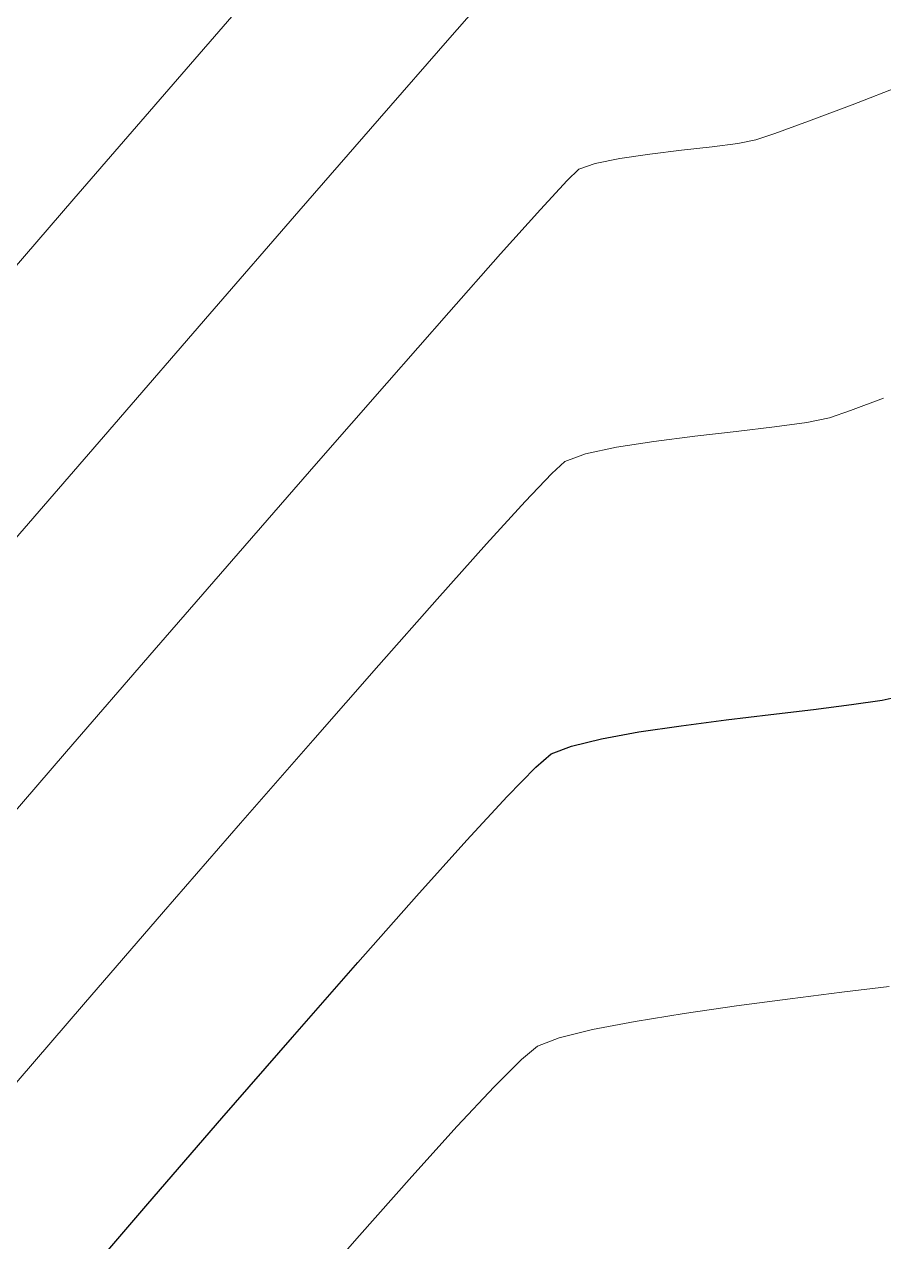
# Model space of a CAD drawing. Header units: millimetres. Extents: x 736950 to 740938, y 8500595 to 8502163.
# Drawn here: x 737658.48 to 737683.04, y 8501220.61 to 8501255.4 of the extents above; entities that cross this region are included whole.
import ezdxf

# ---------------------------------------------------------------- set-up
doc = ezdxf.new("R2010")
doc.units = ezdxf.units.MM
doc.layers.add('CONT-MJR', color=80, linetype='Continuous', lineweight=30)
doc.layers.add('CONT-MNR', color=96, linetype='Continuous', lineweight=15)

msp = doc.modelspace()

# ---------------------------------------------------------------- linework, layer by layer
at = {"layer": 'CONT-MJR', "extrusion": (0.1474041508103822, -0.9890763450431268, 0), "elevation": -8299633.984016801}
msp.add_lwpolyline([(1982741.395037224, 3640.000000000013), (1982742.281825236, 3640.000000000013)], dxfattribs=at)
at = {"layer": 'CONT-MJR', "extrusion": (0.2041212031766452, -0.9789456238288821, 0), "elevation": -8171671.126465098}
msp.add_lwpolyline([(2457434.073516636, 3640.000000000011), (2457434.690334911, 3640.000000000011)], dxfattribs=at)
at = {"layer": 'CONT-MJR', "extrusion": (0.1184151380775868, -0.9929641761282559, 0), "elevation": -8354070.021498086}
msp.add_lwpolyline([(1739164.625661982, 3640), (1739165.851029413, 3640)], dxfattribs=at)
at = {"layer": 'CONT-MJR', "extrusion": (0.1257862319207691, -0.9920573692378755, 0), "elevation": -8340923.526171079}
msp.add_lwpolyline([(1801160.323804012, 3640.000000000006), (1801161.413867834, 3640.000000000006)], dxfattribs=at)
at = {"layer": 'CONT-MJR', "elevation": 3640}
for points in [[(737676.041934675, 8501235.176391242), (737677.2509128324, 8501235.354983851)], [(737677.2509128324, 8501235.354983851), (737678.5314449483, 8501235.520824699)], [(737678.5314449483, 8501235.520824699), (737679.8145663319, 8501235.675502026)], [(737674.1144989963, 8501234.774597762), (737674.9734751661, 8501234.983458627)], [(737673.5339708555, 8501234.548220405), (737674.1144989963, 8501234.774597762)], [(737671.1256513034, 8501232.080120206), (737672.277363034, 8501233.327198023)], [(737669.6876245529, 8501230.482275872), (737671.1256513034, 8501232.080120206)], [(737668.0102504273, 8501228.588873452), (737669.6876245529, 8501230.482275872)], [(737662.0117202435, 8501221.687401967), (737664.1253306278, 8501224.136228073)]]:
    msp.add_lwpolyline(points, dxfattribs=at)
at = {"layer": 'CONT-MJR', "extrusion": (0.1776970815265746, -0.9840852337155243, 0), "elevation": -8234857.125665752}
msp.add_lwpolyline([(2236579.694610618, 3640.000000000003), (2236580.780349406, 3640.000000000003)], dxfattribs=at)
at = {"layer": 'CONT-MJR', "extrusion": (0.6550925874060908, -0.7555486099024955, 0), "elevation": -5939851.481333033}
msp.add_lwpolyline([(6126443.369545495, 3640), (6126443.949493296, 3640)], dxfattribs=at)
at = {"layer": 'CONT-MJR', "extrusion": (0.7167009311350586, -0.6973806530942339, 0), "elevation": -5399905.241769223}
msp.add_lwpolyline([(6607280.215956168, 3640.00000000001), (6607281.389531976, 3640.00000000001)], dxfattribs=at)
at = {"layer": 'CONT-MJR', "extrusion": (0.7521012324615981, -0.6590475977725322, 0), "elevation": -5047913.259955387}
msp.add_lwpolyline([(6879939.992184334, 3640.000000000013), (6879942.829238688, 3640.000000000013)], dxfattribs=at)
at = {"layer": 'CONT-MJR', "extrusion": (0.754809052841149, -0.6559445813093112, 0), "elevation": -5019536.346899029}
msp.add_lwpolyline([(6900667.724093525, 3640.000000000003), (6900670.796252362, 3640.000000000003)], dxfattribs=at)
at = {"layer": 'CONT-MJR', "extrusion": (0.7589527835705905, -0.6511456613619202, 0), "elevation": -4975682.98089829}
msp.add_lwpolyline([(6932347.956844756, 3640), (6932351.281887538, 3640)], dxfattribs=at)
at = {"layer": 'CONT-MNR', "extrusion": (0.7560164191748049, -0.654552651769211, 0), "elevation": -5006833.006295601}
msp.add_lwpolyline([(6909926.843603236, 3644.00000000001), (6909931.219429858, 3644.00000000001)], dxfattribs=at)
at = {"layer": 'CONT-MNR', "extrusion": (-0.7524898418579409, 0.6586038550605449, 0), "elevation": 5043869.658120574}
msp.add_lwpolyline([(-6882940.767171793, 3643), (-6882943.295729923, 3643)], dxfattribs=at)
at = {"layer": 'CONT-MNR'}
for points, elevation in [([(737668.6315190027, 8501252.705191826), (737670.64202151, 8501255.010667795)], 3643), ([(737659.8946998924, 8501250.406368705), (737662.9781859261, 8501253.970297167)], 3644), ([(737666.3272985378, 8501250.056011539), (737668.6315190027, 8501252.705191826)], 3643), ([(737678.8704199528, 8501251.996513598), (737679.3865697548, 8501252.097640285)], 3642), ([(737675.5005622144, 8501251.566498496), (737676.3544543125, 8501251.688855866)], 3642), ([(737674.3230060418, 8501251.258994523), (737674.792685938, 8501251.425049271)], 3642), ([(737674.792685938, 8501251.425049271), (737675.5005622144, 8501251.566498496)], 3642), ([(737656.6510579573, 8501246.654343208), (737659.8946998924, 8501250.406368705)], 3644), ([(737663.7808265319, 8501247.12218428), (737666.3272985378, 8501250.056011539)], 3643), ([(737672.0886157599, 8501248.835196318), (737673.2296368721, 8501250.108032977)], 3642), ([(737682.0877124905, 8501244.358055215), (737683.0351695274, 8501244.718107352)], 3641), ([(737680.8366823457, 8501244.023440376), (737681.4901102463, 8501244.155990655)], 3641), ([(737658.1669935611, 8501240.636818245), (737661.0435694006, 8501243.962767402)], 3643), ([(737675.3968855795, 8501243.313001981), (737676.4671346573, 8501243.479834573)], 3641), ([(737676.4671346573, 8501243.479834573), (737677.638458246, 8501243.628778717)], 3641), ([(737674.5199303855, 8501243.122764941), (737675.3968855795, 8501243.313001981)], 3641), ([(737660.1696489794, 8501227.38721299), (737662.4583155967, 8501230.036942963)], 3641), ([(737680.3648005718, 8501227.549711684), (737681.8438707927, 8501227.73722435)], 3639), ([(737681.8438707927, 8501227.73722435), (737683.1943240723, 8501227.906120513)], 3639), ([(737657.8317520054, 8501224.66952381), (737660.1696489794, 8501227.38721299)], 3641), ([(737678.8347925134, 8501227.346424375), (737680.3648005718, 8501227.549711684)], 3639), ([(737673.7589639627, 8501226.43236595), (737674.715932341, 8501226.670333216)], 3639), ([(737674.715932341, 8501226.670333216), (737675.9326792943, 8501226.903893283)], 3639), ([(737673.1394532622, 8501226.192833347), (737673.7589639627, 8501226.43236595)], 3639), ([(737671.909299991, 8501225.039433977), (737672.6872445612, 8501225.818448903)], 3639), ([(737669.5491556628, 8501222.473721163), (737670.8488576565, 8501223.90734069)], 3639), ([(737668.0534321155, 8501220.790127514), (737669.5491556628, 8501222.473721163)], 3639)]:
    msp.add_lwpolyline(points, dxfattribs=dict(at, elevation=elevation))
at = {"layer": 'CONT-MNR', "extrusion": (0.3591722695258363, -0.9332712793200378, 0), "elevation": -7669020.388510151}
msp.add_lwpolyline([(3741871.923983532, 3642.000000000003), (3741873.439799348, 3642.000000000003)], dxfattribs=at)
at = {"layer": 'CONT-MNR', "extrusion": (0.3524704550357978, -0.9358229417613451, 0), "elevation": -7695656.525602298}
msp.add_lwpolyline([(3686779.081978585, 3642.000000000013), (3686780.418581423, 3642.000000000013)], dxfattribs=at)
at = {"layer": 'CONT-MNR', "extrusion": (0.3426331713452243, -0.9394692703297508, 0), "elevation": -7733911.662107121}
msp.add_lwpolyline([(3605838.653191382, 3642.000000000013), (3605839.675038752, 3642.000000000013)], dxfattribs=at)
at = {"layer": 'CONT-MNR', "extrusion": (0.317376650135944, -0.9482995634020333, 0), "elevation": -7827611.439979066}
msp.add_lwpolyline([(3397639.952925023, 3642.00000000001), (3397640.524663328, 3642.00000000001)], dxfattribs=at)
at = {"layer": 'CONT-MNR', "extrusion": (0.1189855363313013, -0.9928959875757141, 0), "elevation": -8353085.874562587}
msp.add_lwpolyline([(1743961.884153063, 3642), (1743962.798375068, 3642)], dxfattribs=at)
at = {"layer": 'CONT-MNR', "extrusion": (0.11507667561905, -0.9933566120625906, 0), "elevation": -8359885.236978156}
msp.add_lwpolyline([(1711072.381428712, 3642.000000000013), (1711073.256625047, 3642.000000000013)], dxfattribs=at)
at = {"layer": 'CONT-MNR', "extrusion": (0.1317019203431682, -0.9912893645035852, 0), "elevation": -8330046.96527792}
msp.add_lwpolyline([(1850883.686579679, 3642.000000000006), (1850884.431928352, 3642.000000000006)], dxfattribs=at)
at = {"layer": 'CONT-MNR', "extrusion": (0.6987391066175765, -0.7153765867592197, 0), "elevation": -5566154.211410063}
msp.add_lwpolyline([(6467871.182344523, 3642.000000000013), (6467871.649173374, 3642.000000000013)], dxfattribs=at)
at = {"layer": 'CONT-MNR', "extrusion": (0.735654352409898, -0.6773571242560115, 0), "elevation": -5215709.803719697}
msp.add_lwpolyline([(6753649.860367055, 3642), (6753650.981504953, 3642)], dxfattribs=at)
at = {"layer": 'CONT-MNR', "extrusion": (0.7487439415977951, -0.6628593439943331, 0), "elevation": -5082804.718793977}
msp.add_lwpolyline([(6854229.167186256, 3642), (6854231.398111328, 3642)], dxfattribs=at)
at = {"layer": 'CONT-MNR', "extrusion": (0.7511983764728107, -0.6600765100991047, 0), "elevation": -5057336.595561017}
msp.add_lwpolyline([(6873039.424310138, 3642.000000000013), (6873042.109932143, 3642.000000000013)], dxfattribs=at)
at = {"layer": 'CONT-MNR', "extrusion": (0.7557961217837698, -0.6548070114901131, 0), "elevation": -5009152.797287371}
msp.add_lwpolyline([(6908232.840829648, 3643), (6908237.021079832, 3643)], dxfattribs=at)
at = {"layer": 'CONT-MNR', "extrusion": (0.7528862164242596, -0.6581507009176266, 0), "elevation": -5039719.752668003}
msp.add_lwpolyline([(6885964.482626514, 3642.00000000001), (6885967.556087533, 3642.00000000001)], dxfattribs=at)
at = {"layer": 'CONT-MNR', "extrusion": (0.3203105505467649, -0.9473125942414302, 0), "elevation": -7817048.491465948}
msp.add_lwpolyline([(3421853.16205806, 3641.000000000013), (3421853.792897603, 3641.000000000013)], dxfattribs=at)
at = {"layer": 'CONT-MNR', "extrusion": (0.1149540514352237, -0.9933708099489474, 0), "elevation": -8360088.235899303}
msp.add_lwpolyline([(1710039.830562492, 3641.000000000006), (1710041.018617057, 3641.000000000006)], dxfattribs=at)
at = {"layer": 'CONT-MNR', "extrusion": (0.1174469198915719, -0.9930791615012284, 0), "elevation": -8355769.925093568}
msp.add_lwpolyline([(1731018.358157057, 3641.000000000013), (1731019.462615325, 3641.000000000013)], dxfattribs=at)
at = {"layer": 'CONT-MNR', "extrusion": (0.1380177090534844, -0.9904297612590344, 0), "elevation": -8318072.069449293}
msp.add_lwpolyline([(1903942.349048056, 3641.000000000013), (1903943.279180528, 3641.000000000013)], dxfattribs=at)
at = {"layer": 'CONT-MNR', "extrusion": (0.3474606111590647, -0.9376945791103676, 0), "elevation": -7715256.752384504}
msp.add_lwpolyline([(3645559.898793782, 3641.000000000013), (3645560.52953427, 3641.000000000013)], dxfattribs=at)
at = {"layer": 'CONT-MNR', "extrusion": (0.7541723947326285, -0.6566764797244168, 0), "elevation": -5026238.269259004}
msp.add_lwpolyline([(6895807.718270676, 3642), (6895811.112701828, 3642)], dxfattribs=at)
at = {"layer": 'CONT-MNR', "extrusion": (0.6726392789997717, -0.7399705401883696, 0), "elevation": -5794480.844259567}
msp.add_lwpolyline([(6264126.366173483, 3641.00000000001), (6264126.87263093, 3641.00000000001)], dxfattribs=at)
at = {"layer": 'CONT-MNR', "extrusion": (0.7245928560627932, -0.6891771854485349, 0), "elevation": -5324349.435209753}
msp.add_lwpolyline([(6668326.306947815, 3641), (6668327.412302303, 3641)], dxfattribs=at)
at = {"layer": 'CONT-MNR', "extrusion": (-0.7385382661219593, 0.6742115613615435, 0), "elevation": 5186835.897153758}
msp.add_lwpolyline([(-6775838.234328893, 3641.000000000011), (-6775839.875627818, 3641.000000000011)], dxfattribs=at)
at = {"layer": 'CONT-MNR', "extrusion": (0.7451179726611393, -0.666932685371885, 0), "elevation": -5120102.758221226}
msp.add_lwpolyline([(6826402.368755546, 3641), (6826404.481647083, 3641)], dxfattribs=at)
at = {"layer": 'CONT-MNR', "extrusion": (0.755234664207127, -0.6554545003125298, 0), "elevation": -5015066.330098038}
msp.add_lwpolyline([(6903933.266845009, 3642), (6903936.915372436, 3642)], dxfattribs=at)
at = {"layer": 'CONT-MNR', "extrusion": (0.7490380622333537, -0.6625269664894423, 0), "elevation": -5079756.955585254}
msp.add_lwpolyline([(6856475.499242548, 3641.000000000003), (6856478.019149412, 3641.000000000003)], dxfattribs=at)
at = {"layer": 'CONT-MNR', "extrusion": (0.756173547093718, -0.654371123045405, 0), "elevation": -5005163.704218824}
msp.add_lwpolyline([(6911111.931066323, 3642), (6911115.76681382, 3642)], dxfattribs=at)
at = {"layer": 'CONT-MNR', "extrusion": (0.7517164908783137, -0.6594864042128498, 0), "elevation": -5051932.62206449}
msp.add_lwpolyline([(6876999.666562364, 3641), (6877002.528838484, 3641)], dxfattribs=at)
at = {"layer": 'CONT-MNR', "extrusion": (0.7537315151774271, -0.6571824731597308, 0), "elevation": -5030859.946541167}
msp.add_lwpolyline([(6892427.18829925, 3641.00000000001), (6892430.328270726, 3641.00000000001)], dxfattribs=at)
at = {"layer": 'CONT-MNR', "extrusion": (0.7570543626094719, -0.6533518899138245, 0), "elevation": -4995849.222142546}
msp.add_lwpolyline([(6917844.147140478, 3642), (6917848.103230848, 3642)], dxfattribs=at)
at = {"layer": 'CONT-MNR', "extrusion": (0.7553675167963295, -0.655301392161612, 0), "elevation": -5013661.618923103}
msp.add_lwpolyline([(6904944.25859954, 3641), (6904947.611579393, 3641)], dxfattribs=at)
at = {"layer": 'CONT-MNR', "extrusion": (0.1423683504291548, -0.9898137465180413, 0), "elevation": -8309609.570910028}
msp.add_lwpolyline([(1940468.846389666, 3639.000000000003), (1940470.3651267, 3639.000000000003)], dxfattribs=at)
at = {"layer": 'CONT-MNR', "extrusion": (0.1597074290910707, -0.9871643921318883, 0), "elevation": -8274296.1622465}
msp.add_lwpolyline([(2085916.506614317, 3639), (2085917.923649248, 3639)], dxfattribs=at)
at = {"layer": 'CONT-MNR', "extrusion": (-0.6377120289498411, 0.7702748653128163, 0), "elevation": 6077857.826215963}
msp.add_lwpolyline([(-5989544.695056076, 3639.000000000013), (-5989545.282130538, 3639.000000000013)], dxfattribs=at)
at = {"layer": 'CONT-MNR', "extrusion": (-0.729825067847391, 0.6836339446966858, 0), "elevation": 5273354.557208512}
msp.add_lwpolyline([(-6708703.147253092, 3639.000000000003), (-6708704.698437531, 3639.000000000003)], dxfattribs=at)
at = {"layer": 'CONT-MNR', "extrusion": (-0.7522312809800105, 0.6588991576221453, 0), "elevation": 5046550.232603619}
msp.add_lwpolyline([(-6880930.561951794, 3639.00000000001), (-6880933.06386271, 3639.00000000001)], dxfattribs=at)

doc.saveas('drawing.dxf')
